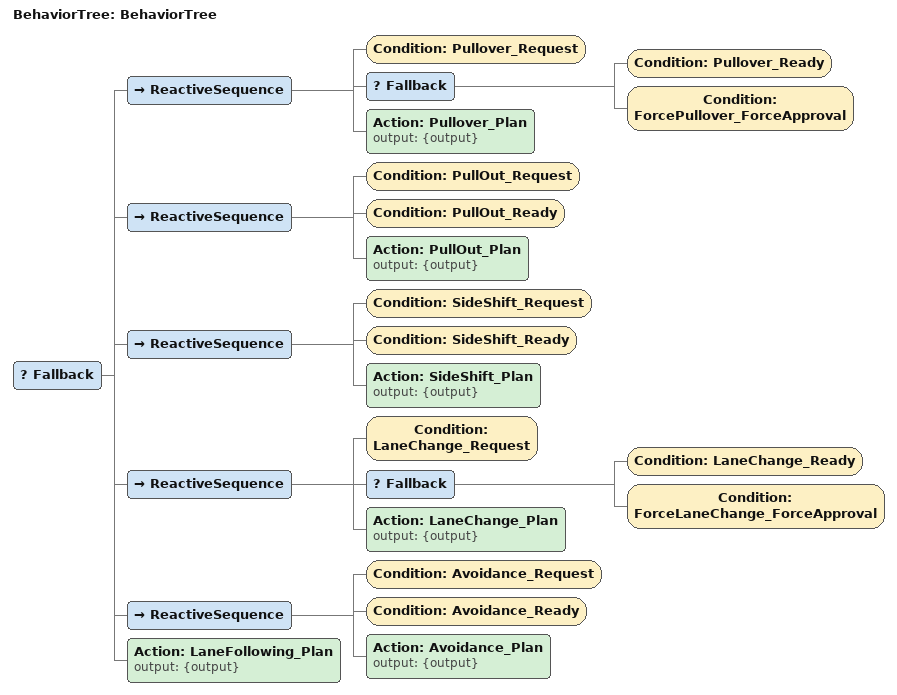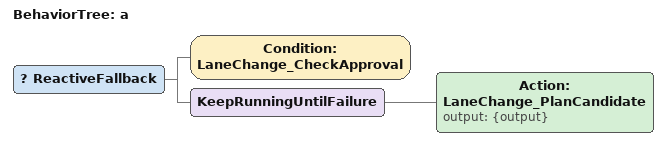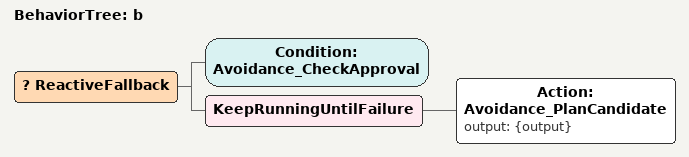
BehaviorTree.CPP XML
<?xml version="1.0"?>
<root main_tree_to_execute="BehaviorTree">
    <BehaviorTree ID="BehaviorTree">
        <Fallback>
            <ReactiveSequence>
                <Condition ID="Pullover_Request"/>
                <Fallback>
                    <Condition ID="Pullover_Ready"/>
                    <Condition ID="ForcePullover_ForceApproval"/>
                </Fallback>
                <Action ID="Pullover_Plan" output="{output}"/>
            </ReactiveSequence>
            <ReactiveSequence>
                <Condition ID="PullOut_Request"/>
                <Condition ID="PullOut_Ready"/>
                <Action ID="PullOut_Plan" output="{output}"/>
            </ReactiveSequence>
            <ReactiveSequence>
                <Condition ID="SideShift_Request"/>
                <Condition ID="SideShift_Ready"/>
                <Action ID="SideShift_Plan" output="{output}"/>
            </ReactiveSequence>
            <ReactiveSequence>
                <Condition ID="LaneChange_Request"/>
                <Fallback>
                    <Condition ID="LaneChange_Ready"/>
                    <Condition ID="ForceLaneChange_ForceApproval"/>
                </Fallback>
                <Action ID="LaneChange_Plan" output="{output}"/>
            </ReactiveSequence>
            <ReactiveSequence>
                <Condition ID="Avoidance_Request"/>
                <Condition ID="Avoidance_Ready"/>
                <Action ID="Avoidance_Plan" output="{output}"/>
            </ReactiveSequence>
            <Action ID="LaneFollowing_Plan" output="{output}"/>
        </Fallback>
    </BehaviorTree>
    <BehaviorTree ID="a">
        <ReactiveFallback>
            <Condition ID="LaneChange_CheckApproval"/>
            <KeepRunningUntilFailure>
                <Action ID="LaneChange_PlanCandidate" output="{output}"/>
            </KeepRunningUntilFailure>
        </ReactiveFallback>
    </BehaviorTree>
    <BehaviorTree ID="b">
        <ReactiveFallback>
            <Condition ID="Avoidance_CheckApproval"/>
            <KeepRunningUntilFailure>
                <Action ID="Avoidance_PlanCandidate" output="{output}"/>
            </KeepRunningUntilFailure>
        </ReactiveFallback>
    </BehaviorTree>
</root>
